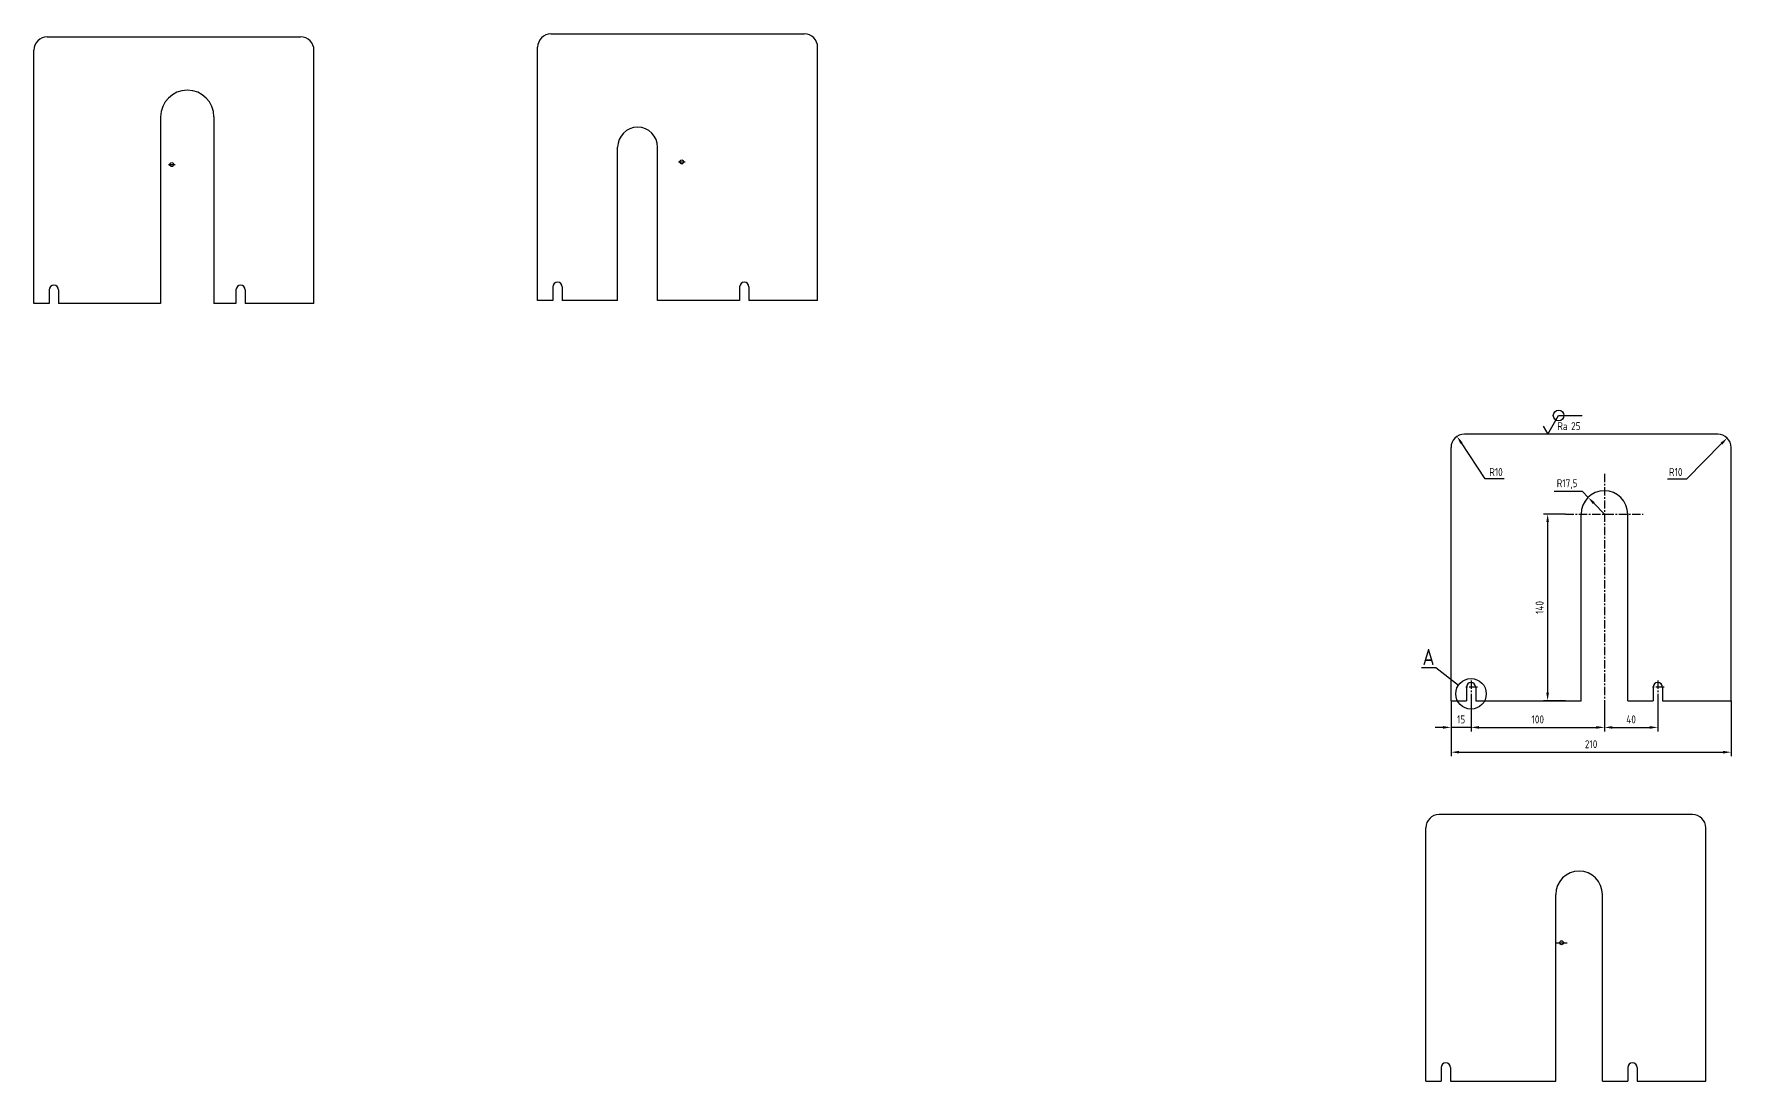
# Model space of a CAD drawing. Header units: millimetres. Extents: x -1091 to 1354, y -148 to 821.
# Drawn here: x -1091 to 182, y 35 to 821 of the extents above; entities that cross this region are included whole.
import ezdxf

# ---------------------------------------------------------------- set-up
doc = ezdxf.new("R2010")
doc.units = ezdxf.units.MM
doc.header["$LTSCALE"] = 5
doc.linetypes.add('CENTER', pattern=[2, 1.25, -0.25, 0.25, -0.25])
for name, color, linetype in [('CEN', 5, 'CENTER'), ('Con', 6, 'Continuous'), ('Cont', 6, 'Continuous'), ('DIM', 7, 'Continuous'), ('Text', 3, 'Continuous')]:
    doc.layers.add(name, color=color, linetype=linetype)
doc.styles.add('Style1', font='romans.shx', dxfattribs={"width": 0.8})
doc.dimstyles.new('Dia2', dxfattribs={"dimscale": 2, "dimtxt": 3, "dimasz": 3, "dimexe": 1.25, "dimexo": 0, "dimgap": 1, "dimtad": 1, "dimtoh": 1, "dimdec": 3, "dimtxsty": 'Style1', "dimcen": 2.5, "dimclrt": 3, "dimadec": 0, "dimazin": 0, "dimtfac": 1, "dimtdec": 3, "dimtmove": 0, "dimatfit": 2, "dimfxl": 1, "dimarcsym": 0})
doc.dimstyles.new('Lin2', dxfattribs={"dimscale": 2, "dimtxt": 3, "dimasz": 3, "dimexe": 1.5, "dimexo": 0, "dimgap": 1.5, "dimtad": 1, "dimdec": 0, "dimtxsty": 'Style1', "dimcen": 2.5, "dimclrt": 3, "dimadec": 0, "dimazin": 0, "dimtfac": 1, "dimtdec": 0, "dimtmove": 0, "dimatfit": 3, "dimfxl": 1, "dimarcsym": 0})
doc.dimstyles.new('Poz2', dxfattribs={"dimscale": 2, "dimtxt": 6, "dimasz": 2.5, "dimexe": 1.25, "dimexo": 0, "dimgap": 1, "dimtad": 2, "dimtoh": 1, "dimdec": 0, "dimtxsty": 'Style1', "dimblk": 'DOTSMALL', "dimcen": 2.5, "dimclrt": 6, "dimadec": 0, "dimazin": 0, "dimtfac": 1, "dimtdec": 0, "dimtmove": 0, "dimatfit": 3, "dimldrblk": 'DOTSMALL', "dimfxl": 1, "dimarcsym": 0})

# ---------------------------------------------------------------- blocks, each defined once
blk = doc.blocks.new('A$C6CF913E7')
at = {"layer": 'Text'}
blk.add_circle((0, 0), 2, dxfattribs=at)
blk = doc.blocks.new('sherISO_07')
at = {"layer": 'Text'}
blk.add_line((4.04, 7), (12.93, 7), dxfattribs=at)
blk.add_lwpolyline([(-1.73, 3), (0, 0), (4.04, 7)], dxfattribs=at)
blk.add_blockref('A$C6CF913E7', (4.04, 7))
at = {"layer": 'Text', "style": 'Style1', "width": 0.8}
blk.add_text('Ra', height=3, dxfattribs=at).set_placement((3.58, 1.5))
blk.add_attdef('25', (8.73, 1.5), '', height=3, dxfattribs=at)
blk = doc.blocks.new('_DotSmall')
at = {"layer": 'Cont', "color": 0, "const_width": 0.5}
blk.add_lwpolyline([(-0.0625, 0, 1), (0.0625, 0, 1)], format="xyb", close=True, dxfattribs=at)
blk = doc.blocks.new('*D39')
at = {"layer": 'DIM', "color": 0, "lineweight": -2, "transparency": 16777216}
for p, q in [((57.6, 460.4), (41.2, 460.4)), ((44.2, 454.4), (44.2, 326.4)), ((57.6, 320.4), (41.2, 320.4))]:
    blk.add_line(p, q, dxfattribs=at)
at = {"layer": 'DIM', "color": 0, "transparency": 16777216}
for points in [[(43.2, 454.4), (45.2, 454.4), (44.2, 460.4)], [(43.2, 326.4), (45.2, 326.4), (44.2, 320.4)]]:
    blk.add_solid(points, dxfattribs=at)
at = {"layer": 'DIM', "color": 3, "transparency": 16777216, "insert": (38.2, 390.4), "char_height": 6, "attachment_point": 5, "rotation": 90, "style": 'Style1'}
blk.add_mtext('140', dxfattribs=at)
blk = doc.blocks.new('*D40')
at = {"layer": 'DIM', "color": 0, "lineweight": -2, "transparency": 16777216}
for p, q in [((-28.2, 320.4), (-28.2, 278.8)), ((181.8, 320.4), (181.8, 278.8)), ((-22.2, 281.8), (175.8, 281.8))]:
    blk.add_line(p, q, dxfattribs=at)
at = {"layer": 'DIM', "color": 0, "transparency": 16777216}
for points in [[(-22.2, 282.8), (-22.2, 280.8), (-28.2, 281.8)], [(175.8, 282.8), (175.8, 280.8), (181.8, 281.8)]]:
    blk.add_solid(points, dxfattribs=at)
at = {"layer": 'DIM', "color": 3, "transparency": 16777216, "insert": (76.8, 287.8), "char_height": 6, "attachment_point": 5, "style": 'Style1'}
blk.add_mtext('210', dxfattribs=at)
blk = doc.blocks.new('*D41')
at = {"layer": 'DIM', "color": 0, "lineweight": -2, "transparency": 16777216}
for p, q in [((-28.2, 320.4), (-28.2, 297.4)), ((-13.2, 320.4), (-13.2, 297.4)), ((-34.2, 300.4), (-40.2, 300.4)), ((-13.2, 300.4), (-28.2, 300.4)), ((-7.2, 300.4), (-1.2, 300.4))]:
    blk.add_line(p, q, dxfattribs=at)
at = {"layer": 'DIM', "color": 0, "transparency": 16777216}
for points in [[(-34.2, 301.4), (-34.2, 299.4), (-28.2, 300.4)], [(-7.2, 301.4), (-7.2, 299.4), (-13.2, 300.4)]]:
    blk.add_solid(points, dxfattribs=at)
at = {"layer": 'DIM', "color": 3, "transparency": 16777216, "insert": (-20.7, 306.4), "char_height": 6, "attachment_point": 5, "style": 'Style1'}
blk.add_mtext('15', dxfattribs=at)
blk = doc.blocks.new('*D42')
at = {"layer": 'DIM', "color": 0, "lineweight": -2, "transparency": 16777216}
for p, q in [((-13.2, 320.4), (-13.2, 297.4)), ((86.8, 320.4), (86.8, 297.4)), ((-7.2, 300.4), (80.8, 300.4))]:
    blk.add_line(p, q, dxfattribs=at)
at = {"layer": 'DIM', "color": 0, "transparency": 16777216}
for points in [[(-7.2, 301.4), (-7.2, 299.4), (-13.2, 300.4)], [(80.8, 301.4), (80.8, 299.4), (86.8, 300.4)]]:
    blk.add_solid(points, dxfattribs=at)
at = {"layer": 'DIM', "color": 3, "transparency": 16777216, "insert": (36.8, 306.4), "char_height": 6, "attachment_point": 5, "style": 'Style1'}
blk.add_mtext('100', dxfattribs=at)
blk = doc.blocks.new('*D43')
at = {"layer": 'DIM', "color": 0, "lineweight": -2, "transparency": 16777216}
for p, q in [((86.8, 320.4), (86.8, 297.4)), ((126.8, 320.4), (126.8, 297.4)), ((92.8, 300.4), (120.8, 300.4))]:
    blk.add_line(p, q, dxfattribs=at)
at = {"layer": 'DIM', "color": 0, "transparency": 16777216}
for points in [[(92.8, 301.4), (92.8, 299.4), (86.8, 300.4)], [(120.8, 301.4), (120.8, 299.4), (126.8, 300.4)]]:
    blk.add_solid(points, dxfattribs=at)
at = {"layer": 'DIM', "color": 3, "transparency": 16777216, "insert": (106.8, 306.4), "char_height": 6, "attachment_point": 5, "style": 'Style1'}
blk.add_mtext('40', dxfattribs=at)
blk = doc.blocks.new('*D44')
at = {"layer": 'DIM', "color": 0, "lineweight": -2, "transparency": 16777216}
for p, q in [((70.4, 477.4), (49.2, 477.4)), ((74.6, 473), (70.4, 477.4)), ((86.8, 460.4), (78.8, 468.7))]:
    blk.add_line(p, q, dxfattribs=at)
at = {"layer": 'DIM', "color": 0, "transparency": 16777216}
blk.add_solid([(79.5, 469.4), (78.1, 468), (74.6, 473)], dxfattribs=at)
at = {"layer": 'DIM', "color": 3, "transparency": 16777216, "insert": (58.8, 482.9), "char_height": 6, "attachment_point": 5, "style": 'Style1'}
blk.add_mtext('R17,5', dxfattribs=at)
blk = doc.blocks.new('*D45')
at = {"layer": 'DIM', "color": 0, "lineweight": -2, "transparency": 16777216}
for p, q in [((148.5, 487), (174.6, 513.3)), ((134.1, 487), (148.5, 487))]:
    blk.add_line(p, q, dxfattribs=at)
at = {"layer": 'DIM', "color": 0, "transparency": 16777216}
blk.add_solid([(173.9, 514), (175.3, 512.6), (178.8, 517.5)], dxfattribs=at)
at = {"layer": 'DIM', "color": 3, "transparency": 16777216, "insert": (140.3, 492), "char_height": 6, "attachment_point": 5, "style": 'Style1'}
blk.add_mtext('R10', dxfattribs=at)
blk = doc.blocks.new('*D46')
at = {"layer": 'DIM', "color": 0, "lineweight": -2, "transparency": 16777216}
for p, q in [((-2.6, 487), (-20.5, 513.8)), ((11.7, 487), (-2.6, 487))]:
    blk.add_line(p, q, dxfattribs=at)
at = {"layer": 'DIM', "color": 0, "transparency": 16777216}
blk.add_solid([(-19.6, 514.3), (-21.3, 513.2), (-23.8, 518.8)], dxfattribs=at)
at = {"layer": 'DIM', "color": 3, "transparency": 16777216, "insert": (5.5, 492), "char_height": 6, "attachment_point": 5, "style": 'Style1'}
blk.add_mtext('R10', dxfattribs=at)

msp = doc.modelspace()

# ---------------------------------------------------------------- linework, layer by layer
at = {"layer": 'CEN'}
for p, q in [((86.7577, 490.7701), (86.7577, 320.4376)), ((57.6028, 460.4377), (115.9126, 460.4377)), ((-13.2426, 335.4828), (-13.2426, 320.4376)), ((126.7574, 335.4828), (126.7574, 320.4376)), ((-8.3474, 330.5876), (-18.1377, 330.5876)), ((131.6526, 330.5876), (121.8623, 330.5876))]:
    msp.add_line(p, q, dxfattribs=at)
at = {"layer": 'Con'}
for p, q in [((-995.9216, 758.4817), (-995.9216, 618.4817)), ((-955.9216, 758.4817), (-955.9216, 618.4817))]:
    msp.add_line(p, q, dxfattribs=at)
at = {"layer": 'Con', "color": 2}
for p, q in [((-990.0719, 722.7077), (-985.0719, 722.7077)), ((-987.5719, 722.7077), (-987.5719, 722.7077)), ((-607.6058, 724.7245), (-602.6058, 724.7245)), ((-605.1058, 724.7245), (-605.1058, 724.7245)), ((50.3195, 138.7919), (58.9401, 138.7919)), ((54.6298, 138.7919), (54.6298, 138.7919))]:
    msp.add_line(p, q, dxfattribs=at)
for centre in [(-605.1058, 724.7245), (-987.5719, 722.7077), (54.6298, 138.7919)]:
    msp.add_circle(centre, 1.5, dxfattribs=at)
at = {"layer": 'Con'}
msp.add_arc((-975.9216, 758.4817), 20, 0, 180, dxfattribs=at)
at = {"layer": 'Cont'}
for p, q in [((-1080.9216, 818.4817), (-890.9213, 818.4817)), ((-703.2059, 820.7278), (-513.2055, 820.7278)), ((-1090.9216, 618.4817), (-1090.9216, 808.4817)), ((-880.9213, 618.4817), (-880.9213, 808.4817)), ((-713.2059, 620.7278), (-713.2059, 810.7278)), ((-503.2055, 620.7278), (-503.2055, 810.7278)), ((-653.2056, 620.7278), (-653.2056, 735.7283)), ((-623.2056, 620.7278), (-623.2056, 735.7283)), ((-1079.4216, 628.6317), (-1079.4216, 618.4817)), ((-1072.4216, 628.6317), (-1072.4216, 618.4817)), ((-939.4216, 628.6317), (-939.4216, 618.4817)), ((-932.4216, 628.6317), (-932.4216, 618.4817)), ((-701.7059, 630.8778), (-701.7059, 620.7278)), ((-694.7059, 630.8778), (-694.7059, 620.7278)), ((-561.7059, 630.8778), (-561.7059, 620.7278)), ((-554.7059, 630.8778), (-554.7059, 620.7278)), ((-1079.4216, 618.4817), (-1090.9216, 618.4817)), ((-995.9216, 618.4817), (-1072.4216, 618.4817)), ((-939.4216, 618.4817), (-955.9216, 618.4817)), ((-880.9213, 618.4817), (-932.4216, 618.4817)), ((-701.7059, 620.7278), (-713.2059, 620.7278)), ((-653.2056, 620.7278), (-694.7059, 620.7278)), ((-561.7059, 620.7278), (-623.2056, 620.7278)), ((-503.2055, 620.7278), (-554.7059, 620.7278)), ((-28.2426, 320.4376), (-28.2426, 510.4377)), ((171.7577, 520.4377), (-18.2426, 520.4377)), ((181.7577, 320.4376), (181.7577, 510.4377)), ((69.2577, 320.4376), (69.2577, 460.4377)), ((104.2577, 320.4376), (104.2577, 460.4377)), ((-28.2426, 320.4376), (-16.7426, 320.4376)), ((-16.7426, 330.5876), (-16.7426, 320.4376)), ((-9.7426, 330.5876), (-9.7426, 320.4376)), ((-9.7426, 320.4376), (69.2577, 320.4376)), ((104.2577, 320.4376), (123.2574, 320.4376)), ((123.2574, 330.5876), (123.2574, 320.4376)), ((130.2574, 330.5876), (130.2574, 320.4376)), ((130.2574, 320.4376), (181.7577, 320.4376)), ((152.8195, 235.0311), (-37.1808, 235.0311)), ((-47.1808, 35.0311), (-47.1808, 225.0311)), ((162.8195, 35.0311), (162.8195, 225.0311)), ((50.3195, 35.0311), (50.3195, 175.0311)), ((85.3195, 35.0311), (85.3195, 175.0311)), ((-35.6808, 45.1811), (-35.6808, 35.0311)), ((-28.6808, 45.1811), (-28.6808, 35.0311)), ((104.3192, 45.1811), (104.3192, 35.0311)), ((111.3192, 45.1811), (111.3192, 35.0311)), ((-47.1808, 35.0311), (-35.6808, 35.0311)), ((-28.6808, 35.0311), (50.3195, 35.0311)), ((85.3195, 35.0311), (104.3192, 35.0311)), ((111.3192, 35.0311), (162.8195, 35.0311))]:
    msp.add_line(p, q, dxfattribs=at)
for centre, radius, start, end in [((-1080.9216, 808.4817), 10, 90, 180), ((-890.9213, 808.4817), 10, 0, 90), ((-703.2059, 810.7278), 10, 90, 180), ((-513.2055, 810.7278), 10, 0, 90), ((-638.2056, 735.7283), 15, 0, 180), ((-1075.9216, 628.6317), 3.5, 0, 180), ((-935.9216, 628.6317), 3.5, 0, 180), ((-698.2059, 630.8778), 3.5, 0, 180), ((-558.2059, 630.8778), 3.5, 0, 180), ((-18.2426, 510.4377), 10, 90, 180), ((171.7577, 510.4377), 10, 0, 90), ((86.7577, 460.4377), 17.5, 0, 180), ((-13.2426, 330.5876), 3.5, 0, 180), ((126.7574, 330.5876), 3.5, 0, 180), ((-37.1808, 225.0311), 10, 90, 180), ((152.8195, 225.0311), 10, 0, 90), ((67.8195, 175.0311), 17.5, 0, 180), ((-32.1808, 45.1811), 3.5, 0, 180), ((107.8192, 45.1811), 3.5, 0, 180)]:
    msp.add_arc(centre, radius, start, end, dxfattribs=at)
at = {"layer": 'DIM'}
msp.add_line((-39.734, 345.1969), (-50.3642, 345.1969), dxfattribs=at)
msp.add_circle((-13.2426, 325.5629), 11.4485, dxfattribs=at)

# ---------------------------------------------------------------- block references
at = {"layer": 'Con', "xscale": 2, "yscale": 2, "zscale": 2}
msp.add_blockref('sherISO_07', (44.3446, 520.4377), dxfattribs=at).add_auto_attribs({'25': '25'})

# ---------------------------------------------------------------- texts
at = {"layer": 'Con', "color": 6, "style": 'Style1', "width": 0.8}
msp.add_text('А', height=12, dxfattribs=at).set_placement((-49.6121, 347.2284))

# ---------------------------------------------------------------- dimensions: what is measured, and where the dimension line sits
at = {"layer": 'DIM'}
for center, mpoint, picture, middle in [((-18.2426, 510.4377), (-23.7824, 518.763), '*D46', (-2.6306, 486.9755)), ((171.7577, 510.4377), (178.8011, 517.5363), '*D45', (148.4785, 486.9755))]:
    dim = msp.add_radius_dim(center=center, mpoint=mpoint, dimstyle='Dia2', override={"dimtmove": 1}, dxfattribs=at)
    dim.commit()
    dim.dimension.update_dxf_attribs({"geometry": picture, "text_midpoint": middle, "dimtype": 164})
dim = msp.add_radius_dim(center=(86.7577, 460.4377), mpoint=(74.6113, 473.0359), dimstyle='Dia2', dxfattribs=at)
dim.commit()
dim.dimension.update_dxf_attribs({"geometry": '*D44', "text_midpoint": (58.8468, 482.9267)})
dim = msp.add_linear_dim(base=(44.1723, 320.4376), p1=(57.6028, 460.4377), p2=(57.6028, 320.4376), angle=90, dimstyle='Lin2', dxfattribs=at)
dim.commit()
dim.dimension.update_dxf_attribs({"geometry": '*D39', "text_midpoint": (38.1723, 390.4376)})
for base, p1, p2, picture, middle in [((-28.2426, 300.4381), (-13.2426, 320.4376), (-28.2426, 320.4376), '*D41', (-20.7426, 306.4381)), ((181.7577, 281.7506), (-28.2426, 320.4376), (181.7577, 320.4376), '*D40', (76.7576, 287.7506)), ((86.7577, 300.4381), (-13.2426, 320.4376), (86.7577, 320.4376), '*D42', (36.7576, 306.4381)), ((126.7574, 300.4381), (86.7577, 320.4376), (126.7574, 320.4376), '*D43', (106.7576, 306.4381))]:
    dim = msp.add_linear_dim(base=base, p1=p1, p2=p2, dimstyle='Lin2', dxfattribs=at)
    dim.commit()
    dim.dimension.update_dxf_attribs({"geometry": picture, "text_midpoint": middle})

# ---------------------------------------------------------------- leaders
msp.add_leader([(-22.7431, 331.951), (-39.734, 345.1969)], dimstyle='Poz2', override={"dimldrblk": 'None'}, dxfattribs=at)

doc.saveas('drawing.dxf')
